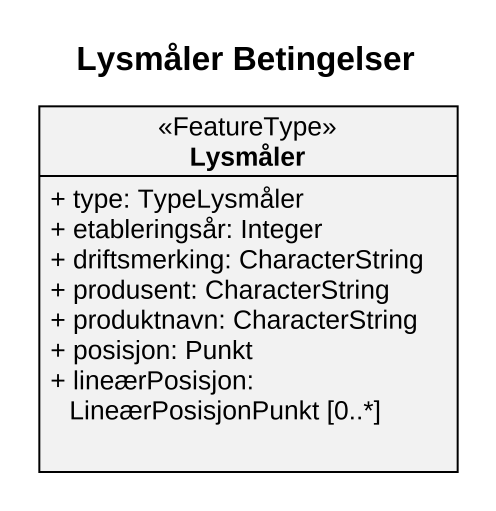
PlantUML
@startuml
title Lysmåler Betingelser
hide circle
hide empty members
skinparam classAttributeIconSize 0
class Lysmåler <<FeatureType>> {
  + type: TypeLysmåler
  + etableringsår: Integer
  + driftsmerking: CharacterString
  + produsent: CharacterString
  + produktnavn: CharacterString
  + posisjon: Punkt
  + lineærPosisjon: LineærPosisjonPunkt [0..*]
}
@enduml
